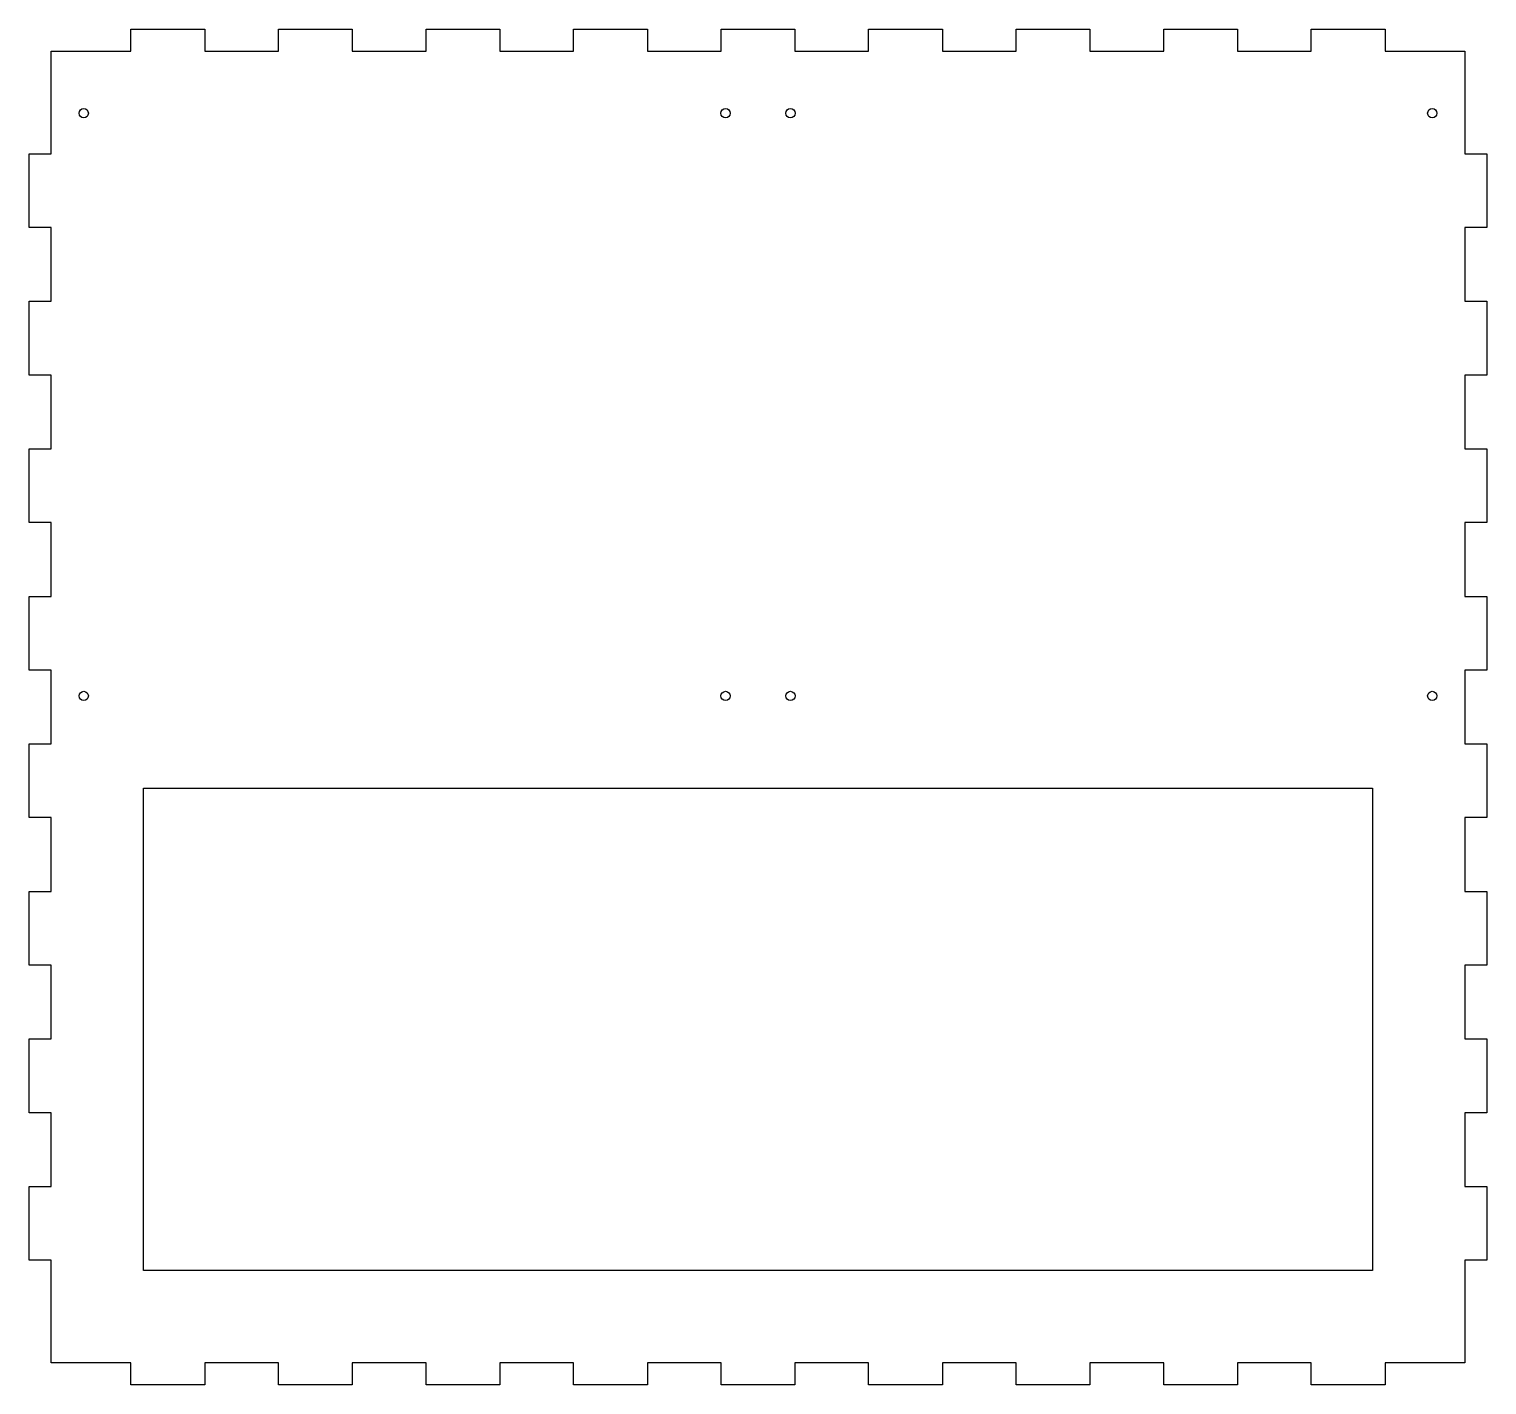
# Model space of a CAD drawing. Header units: millimetres. Extents: x -6 to 389, y -170 to 198.
import ezdxf

# ---------------------------------------------------------------- set-up
doc = ezdxf.new("R2010")
doc.units = ezdxf.units.MM

msp = doc.modelspace()

# ---------------------------------------------------------------- linework, layer by layer
at = {"color": 7, "linetype": 'Continuous', "lineweight": 25}
for p, q in [((21.6, 191.6), (21.6, 197.6)), ((21.6, 197.6), (41.6, 197.6)), ((41.6, 197.6), (41.6, 191.6)), ((61.6, 191.6), (61.6, 197.6)), ((61.6, 197.6), (81.6, 197.6)), ((81.6, 197.6), (81.6, 191.6)), ((101.6, 191.6), (101.6, 197.6)), ((101.6, 197.6), (121.6, 197.6)), ((121.6, 197.6), (121.6, 191.6)), ((141.6, 191.6), (141.6, 197.6)), ((141.6, 197.6), (161.6, 197.6)), ((161.6, 197.6), (161.6, 191.6)), ((181.6, 191.6), (181.6, 197.6)), ((181.6, 197.6), (201.6, 197.6)), ((201.6, 197.6), (201.6, 191.6)), ((221.6, 191.6), (221.6, 197.6)), ((221.6, 197.6), (241.6, 197.6)), ((241.6, 197.6), (241.6, 191.6)), ((261.6, 191.6), (261.6, 197.6)), ((261.6, 197.6), (281.6, 197.6)), ((281.6, 197.6), (281.6, 191.6)), ((301.6, 191.6), (301.6, 197.6)), ((301.6, 197.6), (321.6, 197.6)), ((321.6, 197.6), (321.6, 191.6)), ((341.6, 191.6), (341.6, 197.6)), ((341.6, 197.6), (361.6, 197.6)), ((361.6, 197.6), (361.6, 191.6)), ((0, 163.8), (0, 191.6)), ((0, 191.6), (21.6, 191.6)), ((41.6, 191.6), (61.6, 191.6)), ((81.6, 191.6), (101.6, 191.6)), ((121.6, 191.6), (141.6, 191.6)), ((161.6, 191.6), (181.6, 191.6)), ((201.6, 191.6), (221.6, 191.6)), ((241.6, 191.6), (261.6, 191.6)), ((281.6, 191.6), (301.6, 191.6)), ((321.6, 191.6), (341.6, 191.6)), ((361.6, 191.6), (383.2, 191.6)), ((383.2, 191.6), (383.2, 163.8)), ((-6, 143.8), (-6, 163.8)), ((-6, 163.8), (0, 163.8)), ((383.2, 163.8), (389.2, 163.8)), ((389.2, 163.8), (389.2, 143.8)), ((0, 143.8), (-6, 143.8)), ((0, 123.8), (0, 143.8)), ((389.2, 143.8), (383.2, 143.8)), ((383.2, 143.8), (383.2, 123.8)), ((-6, 103.8), (-6, 123.8)), ((-6, 123.8), (0, 123.8)), ((383.2, 123.8), (389.2, 123.8)), ((389.2, 123.8), (389.2, 103.8)), ((0, 103.8), (-6, 103.8)), ((0, 83.8), (0, 103.8)), ((389.2, 103.8), (383.2, 103.8)), ((383.2, 103.8), (383.2, 83.8)), ((-6, 63.8), (-6, 83.8)), ((-6, 83.8), (0, 83.8)), ((383.2, 83.8), (389.2, 83.8)), ((389.2, 83.8), (389.2, 63.8)), ((0, 63.8), (-6, 63.8)), ((0, 43.8), (0, 63.8)), ((389.2, 63.8), (383.2, 63.8)), ((383.2, 63.8), (383.2, 43.8)), ((-6, 23.8), (-6, 43.8)), ((-6, 43.8), (0, 43.8)), ((383.2, 43.8), (389.2, 43.8)), ((389.2, 43.8), (389.2, 23.8)), ((0, 23.8), (-6, 23.8)), ((0, 3.8), (0, 23.8)), ((389.2, 23.8), (383.2, 23.8)), ((383.2, 23.8), (383.2, 3.8)), ((-6, -16.2), (-6, 3.8)), ((-6, 3.8), (0, 3.8)), ((383.2, 3.8), (389.2, 3.8)), ((389.2, 3.8), (389.2, -16.2)), ((25, -139), (25, -8.2)), ((25, -8.2), (358.2, -8.2)), ((358.2, -8.2), (358.2, -139)), ((0, -16.2), (-6, -16.2)), ((0, -36.2), (0, -16.2)), ((389.2, -16.2), (383.2, -16.2)), ((383.2, -16.2), (383.2, -36.2)), ((-6, -56.2), (-6, -36.2)), ((-6, -36.2), (0, -36.2)), ((383.2, -36.2), (389.2, -36.2)), ((389.2, -36.2), (389.2, -56.2)), ((0, -56.2), (-6, -56.2)), ((0, -76.2), (0, -56.2)), ((389.2, -56.2), (383.2, -56.2)), ((383.2, -56.2), (383.2, -76.2)), ((-6, -96.2), (-6, -76.2)), ((-6, -76.2), (0, -76.2)), ((383.2, -76.2), (389.2, -76.2)), ((389.2, -76.2), (389.2, -96.2)), ((0, -96.2), (-6, -96.2)), ((0, -116.2), (0, -96.2)), ((389.2, -96.2), (383.2, -96.2)), ((383.2, -96.2), (383.2, -116.2)), ((-6, -136.2), (-6, -116.2)), ((-6, -116.2), (0, -116.2)), ((383.2, -116.2), (389.2, -116.2)), ((389.2, -116.2), (389.2, -136.2)), ((0, -136.2), (-6, -136.2)), ((0, -164), (0, -136.2)), ((389.2, -136.2), (383.2, -136.2)), ((383.2, -136.2), (383.2, -164)), ((358.2, -139), (25, -139)), ((21.6, -164), (0, -164)), ((21.6, -170), (21.6, -164)), ((61.6, -164), (41.6, -164)), ((41.6, -164), (41.6, -170)), ((61.6, -170), (61.6, -164)), ((101.6, -164), (81.6, -164)), ((81.6, -164), (81.6, -170)), ((101.6, -170), (101.6, -164)), ((141.6, -164), (121.6, -164)), ((121.6, -164), (121.6, -170)), ((141.6, -170), (141.6, -164)), ((181.6, -164), (161.6, -164)), ((161.6, -164), (161.6, -170)), ((181.6, -170), (181.6, -164)), ((221.6, -164), (201.6, -164)), ((201.6, -164), (201.6, -170)), ((221.6, -170), (221.6, -164)), ((261.6, -164), (241.6, -164)), ((241.6, -164), (241.6, -170)), ((261.6, -170), (261.6, -164)), ((301.6, -164), (281.6, -164)), ((281.6, -164), (281.6, -170)), ((301.6, -170), (301.6, -164)), ((341.6, -164), (321.6, -164)), ((321.6, -164), (321.6, -170)), ((341.6, -170), (341.6, -164)), ((383.2, -164), (361.6, -164)), ((361.6, -164), (361.6, -170)), ((41.6, -170), (21.6, -170)), ((81.6, -170), (61.6, -170)), ((121.6, -170), (101.6, -170)), ((161.6, -170), (141.6, -170)), ((201.6, -170), (181.6, -170)), ((241.6, -170), (221.6, -170)), ((281.6, -170), (261.6, -170)), ((321.6, -170), (301.6, -170)), ((361.6, -170), (341.6, -170))]:
    msp.add_line(p, q, dxfattribs=at)
for centre in [(8.8, 174.8), (182.8, 174.8), (200.4, 174.8), (374.4, 174.8), (8.8, 16.8), (182.8, 16.8), (200.4, 16.8), (374.4, 16.8)]:
    msp.add_circle(centre, 1.25, dxfattribs=at)

doc.saveas('drawing.dxf')
